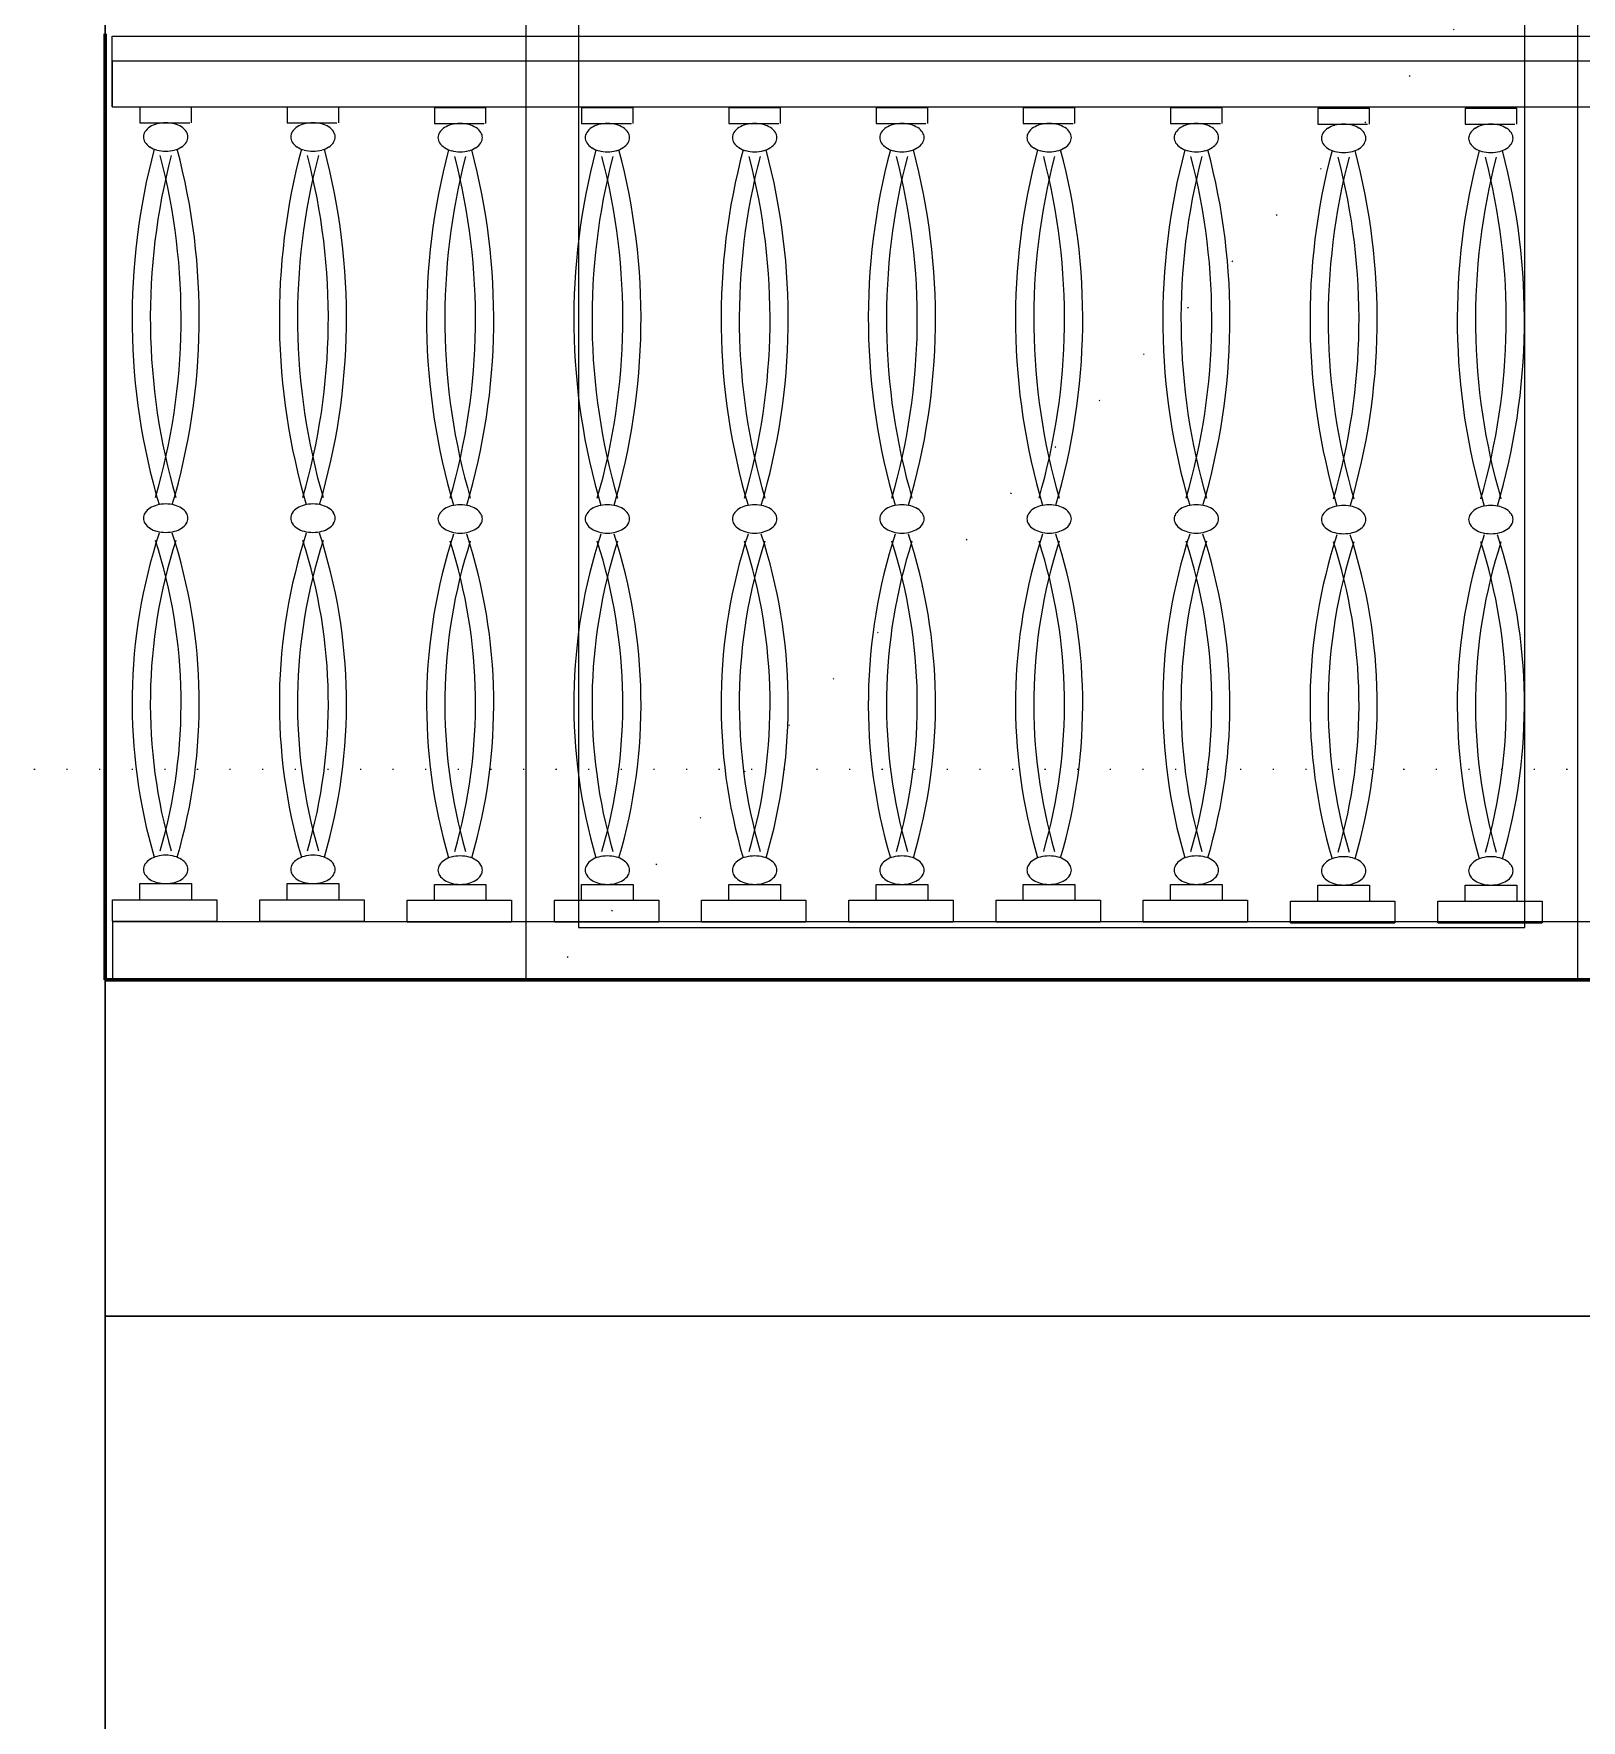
# Model space of a CAD drawing. Extents: x 775040 to 808375, y 4159409 to 4163651.
# Drawn here: x 799738.4 to 799885.6, y 4162288.2 to 4162448.6 of the extents above; entities that cross this region are included whole.
import ezdxf

# ---------------------------------------------------------------- set-up
doc = ezdxf.new("R2010")
doc.units = 0
doc.header["$MEASUREMENT"] = 0
doc.linetypes.add('ACAD_ISO07W100', pattern=[3, 0, -3])
doc.linetypes.add('DUZ', pattern=[500, 500])
doc.layers.get('0').update_dxf_attribs({"linetype": 'DUZ'})
doc.layers.add('pencere', color=3, linetype='Continuous')
for name, color, linetype, lineweight in [('Z_g1', 1, 'Continuous', 5), ('Z_g2', 2, 'Continuous', 9), ('Z_g8', 192, 'Continuous', 30), ('Z_izdot', 42, 'ACAD_ISO07W100', 9)]:
    doc.layers.add(name, color=color, linetype=linetype, lineweight=lineweight)

msp = doc.modelspace()

# ---------------------------------------------------------------- linework, layer by layer
at = {"color": 0, "linetype": 'Continuous', "lineweight": 60}
for p, q in [((799745.19, 4162358.58), (799745.19, 4162448.58)), ((799745.19, 4162358.58), (799745.19, 4162448.58)), ((800045.19, 4162358.58), (799745.19, 4162358.58)), ((799745.19, 4162358.58), (800045.19, 4162358.58)), ((799745.19, 4162358.58), (800045.19, 4162358.58))]:
    msp.add_line(p, q, dxfattribs=at)
at = {"layer": 'pencere'}
msp.add_lwpolyline([(799880.19, 4162573.58), (799790.19, 4162573.58), (799790.19, 4162363.58), (799880.19, 4162363.58)], close=True, dxfattribs=at)
at = {"layer": 'Z_g1'}
for p, q in [((799785.19, 4162578.58), (799785.19, 4162358.58)), ((799885.19, 4162578.58), (799885.19, 4162358.58))]:
    msp.add_line(p, q, dxfattribs=at)
at = {"layer": 'Z_g2'}
for p, q in [((799745.85, 4162448.35), (800045.19, 4162448.35)), ((799745.85, 4162441.63), (799745.85, 4162448.35)), ((799745.85, 4162445.98), (799745.85, 4162441.63)), ((800045.19, 4162445.98), (799745.85, 4162445.98)), ((799745.85, 4162441.63), (800045.19, 4162441.63)), ((799748.5, 4162441.64), (799748.5, 4162440.11)), ((799748.5, 4162441.64), (799753.41, 4162441.64)), ((799753.41, 4162440.11), (799753.41, 4162441.64)), ((799762.5, 4162441.64), (799762.5, 4162440.11)), ((799762.5, 4162441.64), (799767.41, 4162441.64)), ((799767.41, 4162440.11), (799767.41, 4162441.64)), ((799748.5, 4162440.11), (799753.24, 4162440.11)), ((799762.5, 4162440.11), (799767.24, 4162440.11)), ((799776.5, 4162441.57), (799781.41, 4162441.57)), ((799776.5, 4162441.57), (799776.5, 4162440.05)), ((799776.5, 4162440.05), (799781.24, 4162440.05)), ((799781.41, 4162440.05), (799781.41, 4162441.57)), ((799790.5, 4162441.57), (799790.5, 4162440.05)), ((799790.5, 4162441.57), (799795.41, 4162441.57)), ((799790.5, 4162440.05), (799795.24, 4162440.05)), ((799795.41, 4162440.05), (799795.41, 4162441.57)), ((799804.5, 4162441.57), (799804.5, 4162440.05)), ((799804.5, 4162441.57), (799809.41, 4162441.57)), ((799804.5, 4162440.05), (799809.24, 4162440.05)), ((799809.41, 4162440.05), (799809.41, 4162441.57)), ((799818.5, 4162441.57), (799823.41, 4162441.57)), ((799818.5, 4162441.57), (799818.5, 4162440.05)), ((799818.5, 4162440.05), (799823.24, 4162440.05)), ((799823.41, 4162440.05), (799823.41, 4162441.57)), ((799832.5, 4162441.57), (799832.5, 4162440.05)), ((799832.5, 4162441.57), (799837.41, 4162441.57)), ((799832.5, 4162440.05), (799837.24, 4162440.05)), ((799837.41, 4162440.05), (799837.41, 4162441.57)), ((799846.5, 4162441.57), (799846.5, 4162440.05)), ((799846.5, 4162441.57), (799851.41, 4162441.57)), ((799846.5, 4162440.05), (799851.24, 4162440.05)), ((799851.41, 4162440.05), (799851.41, 4162441.57)), ((799860.5, 4162441.5), (799865.41, 4162441.5)), ((799860.5, 4162441.5), (799860.5, 4162439.98)), ((799860.5, 4162439.98), (799865.24, 4162439.98)), ((799865.41, 4162439.98), (799865.41, 4162441.5)), ((799874.5, 4162441.5), (799874.5, 4162439.98)), ((799874.5, 4162441.5), (799879.41, 4162441.5)), ((799874.5, 4162439.98), (799879.24, 4162439.98)), ((799879.41, 4162439.98), (799879.41, 4162441.5)), ((799745.91, 4162364.16), (799745.91, 4162366.21)), ((799745.91, 4162366.21), (799755.83, 4162366.21)), ((799748.5, 4162367.74), (799753.41, 4162367.74)), ((799748.5, 4162366.21), (799748.5, 4162367.74)), ((799753.41, 4162367.74), (799753.41, 4162366.21)), ((799755.83, 4162366.21), (799755.83, 4162364.16)), ((799759.91, 4162364.16), (799759.91, 4162366.21)), ((799759.91, 4162366.21), (799769.83, 4162366.21)), ((799762.5, 4162367.74), (799767.41, 4162367.74)), ((799762.5, 4162366.21), (799762.5, 4162367.74)), ((799767.41, 4162367.74), (799767.41, 4162366.21)), ((799769.83, 4162366.21), (799769.83, 4162364.16)), ((799776.5, 4162366.15), (799776.5, 4162367.67)), ((799776.5, 4162367.67), (799781.41, 4162367.67)), ((799781.41, 4162367.67), (799781.41, 4162366.15)), ((799790.5, 4162367.67), (799795.41, 4162367.67)), ((799790.5, 4162366.15), (799790.5, 4162367.67)), ((799795.41, 4162367.67), (799795.41, 4162366.15)), ((799804.5, 4162367.67), (799809.41, 4162367.67)), ((799804.5, 4162366.15), (799804.5, 4162367.67)), ((799809.41, 4162367.67), (799809.41, 4162366.15)), ((799818.5, 4162366.15), (799818.5, 4162367.67)), ((799818.5, 4162367.67), (799823.41, 4162367.67)), ((799823.41, 4162367.67), (799823.41, 4162366.15)), ((799832.5, 4162367.67), (799837.41, 4162367.67)), ((799832.5, 4162366.15), (799832.5, 4162367.67)), ((799837.41, 4162367.67), (799837.41, 4162366.15)), ((799846.5, 4162367.67), (799851.41, 4162367.67)), ((799846.5, 4162366.15), (799846.5, 4162367.67)), ((799851.41, 4162367.67), (799851.41, 4162366.15)), ((799860.5, 4162366.08), (799860.5, 4162367.6)), ((799860.5, 4162367.6), (799865.41, 4162367.6)), ((799865.41, 4162367.6), (799865.41, 4162366.08)), ((799874.5, 4162367.6), (799879.41, 4162367.6)), ((799874.5, 4162366.08), (799874.5, 4162367.6)), ((799879.41, 4162367.6), (799879.41, 4162366.08)), ((799773.91, 4162366.15), (799783.83, 4162366.15)), ((799773.91, 4162364.09), (799773.91, 4162366.15)), ((799783.83, 4162366.15), (799783.83, 4162364.09)), ((799787.91, 4162364.09), (799787.91, 4162366.15)), ((799787.91, 4162366.15), (799797.83, 4162366.15)), ((799797.83, 4162366.15), (799797.83, 4162364.09)), ((799801.91, 4162364.09), (799801.91, 4162366.15)), ((799801.91, 4162366.15), (799811.83, 4162366.15)), ((799811.83, 4162366.15), (799811.83, 4162364.09)), ((799815.91, 4162366.15), (799825.83, 4162366.15)), ((799815.91, 4162364.09), (799815.91, 4162366.15)), ((799825.83, 4162366.15), (799825.83, 4162364.09)), ((799829.91, 4162364.09), (799829.91, 4162366.15)), ((799829.91, 4162366.15), (799839.83, 4162366.15)), ((799839.83, 4162366.15), (799839.83, 4162364.09)), ((799843.91, 4162364.09), (799843.91, 4162366.15)), ((799843.91, 4162366.15), (799853.83, 4162366.15)), ((799853.83, 4162366.15), (799853.83, 4162364.09)), ((799857.91, 4162366.08), (799867.83, 4162366.08)), ((799857.91, 4162364.02), (799857.91, 4162366.08)), ((799867.83, 4162366.08), (799867.83, 4162364.02)), ((799871.91, 4162364.02), (799871.91, 4162366.08)), ((799871.91, 4162366.08), (799881.83, 4162366.08)), ((799881.83, 4162366.08), (799881.83, 4162364.02)), ((799745.91, 4162364.16), (799755.83, 4162364.16)), ((799745.91, 4162364.16), (799745.91, 4162358.62)), ((799745.91, 4162364.12), (800045.19, 4162364.12)), ((799759.91, 4162364.16), (799769.83, 4162364.16)), ((799773.91, 4162364.09), (799783.83, 4162364.09)), ((799787.91, 4162364.09), (799797.83, 4162364.09)), ((799801.91, 4162364.09), (799811.83, 4162364.09)), ((799815.91, 4162364.09), (799825.83, 4162364.09)), ((799829.91, 4162364.09), (799839.83, 4162364.09)), ((799843.91, 4162364.09), (799853.83, 4162364.09)), ((799857.91, 4162364.02), (799867.83, 4162364.02)), ((799871.91, 4162364.02), (799881.83, 4162364.02)), ((800045.19, 4162358.58), (799745.91, 4162358.58))]:
    msp.add_line(p, q, dxfattribs=at)
for centre, radius, start, end in [((799750.7, 4162437.78), 2.3, 104.8455, 122.6158), ((799750.96, 4162436.82), 3.29, 90, 104.8455), ((799750.96, 4162436.82), 3.29, 75.1545, 90), ((799751.21, 4162437.78), 2.3, 57.3842, 75.1545), ((799764.7, 4162437.78), 2.3, 104.8455, 122.6158), ((799764.96, 4162436.82), 3.29, 90, 104.8455), ((799764.96, 4162436.82), 3.29, 75.1545, 90), ((799765.21, 4162437.78), 2.3, 57.3842, 75.1545), ((799778.96, 4162436.75), 3.29, 90, 104.8455), ((799778.96, 4162436.75), 3.29, 75.1545, 90), ((799792.96, 4162436.75), 3.29, 90, 104.8455), ((799792.96, 4162436.75), 3.29, 75.1545, 90), ((799806.96, 4162436.75), 3.29, 90, 104.8455), ((799806.96, 4162436.75), 3.29, 75.1545, 90), ((799820.96, 4162436.75), 3.29, 90, 104.8455), ((799820.96, 4162436.75), 3.29, 75.1545, 90), ((799834.96, 4162436.75), 3.29, 90, 104.8455), ((799834.96, 4162436.75), 3.29, 75.1545, 90), ((799848.96, 4162436.75), 3.29, 90, 104.8455), ((799848.96, 4162436.75), 3.29, 75.1545, 90), ((799862.96, 4162436.69), 3.29, 90, 104.8455), ((799862.96, 4162436.69), 3.29, 75.1545, 90), ((799876.96, 4162436.69), 3.29, 90, 104.8455), ((799876.96, 4162436.69), 3.29, 75.1545, 90), ((799749.73, 4162438.76), 0.888, 147.0853, 180), ((799749.73, 4162438.76), 0.888, 180, 212.9147), ((799750.32, 4162438.38), 1.59, 122.6158, 147.0853), ((799751.6, 4162438.38), 1.59, 32.9147, 57.3842), ((799752.18, 4162438.76), 0.888, 0, 32.9147), ((799752.18, 4162438.76), 0.888, 327.0853, 0), ((799763.73, 4162438.76), 0.888, 147.0853, 180), ((799763.73, 4162438.76), 0.888, 180, 212.9147), ((799764.32, 4162438.38), 1.59, 122.6158, 147.0853), ((799765.6, 4162438.38), 1.59, 32.9147, 57.3842), ((799766.18, 4162438.76), 0.888, 0, 32.9147), ((799766.18, 4162438.76), 0.888, 327.0853, 0), ((799777.73, 4162438.7), 0.888, 147.0853, 180), ((799777.73, 4162438.7), 0.888, 180, 212.9147), ((799778.32, 4162438.32), 1.59, 122.6158, 147.0853), ((799778.7, 4162437.71), 2.3, 104.8455, 122.6158), ((799779.21, 4162437.71), 2.3, 57.3842, 75.1545), ((799779.6, 4162438.32), 1.59, 32.9147, 57.3842), ((799780.18, 4162438.7), 0.888, 0, 32.9147), ((799780.18, 4162438.7), 0.888, 327.0853, 0), ((799791.73, 4162438.7), 0.888, 147.0853, 180), ((799791.73, 4162438.7), 0.888, 180, 212.9147), ((799792.32, 4162438.32), 1.59, 122.6158, 147.0853), ((799792.7, 4162437.71), 2.3, 104.8455, 122.6158), ((799793.21, 4162437.71), 2.3, 57.3842, 75.1545), ((799793.6, 4162438.32), 1.59, 32.9147, 57.3842), ((799794.18, 4162438.7), 0.888, 0, 32.9147), ((799794.18, 4162438.7), 0.888, 327.0853, 0), ((799805.73, 4162438.7), 0.888, 147.0853, 180), ((799805.73, 4162438.7), 0.888, 180, 212.9147), ((799806.32, 4162438.32), 1.59, 122.6158, 147.0853), ((799806.7, 4162437.71), 2.3, 104.8455, 122.6158), ((799807.21, 4162437.71), 2.3, 57.3842, 75.1545), ((799807.6, 4162438.32), 1.59, 32.9147, 57.3842), ((799808.18, 4162438.7), 0.888, 0, 32.9147), ((799808.18, 4162438.7), 0.888, 327.0853, 0), ((799819.73, 4162438.7), 0.888, 147.0853, 180), ((799819.73, 4162438.7), 0.888, 180, 212.9147), ((799820.32, 4162438.32), 1.59, 122.6158, 147.0853), ((799820.7, 4162437.71), 2.3, 104.8455, 122.6158), ((799821.21, 4162437.71), 2.3, 57.3842, 75.1545), ((799821.6, 4162438.32), 1.59, 32.9147, 57.3842), ((799822.18, 4162438.7), 0.888, 0, 32.9147), ((799822.18, 4162438.7), 0.888, 327.0853, 0), ((799833.73, 4162438.7), 0.888, 147.0853, 180), ((799833.73, 4162438.7), 0.888, 180, 212.9147), ((799834.32, 4162438.32), 1.59, 122.6158, 147.0853), ((799834.7, 4162437.71), 2.3, 104.8455, 122.6158), ((799835.21, 4162437.71), 2.3, 57.3842, 75.1545), ((799835.6, 4162438.32), 1.59, 32.9147, 57.3842), ((799836.18, 4162438.7), 0.888, 0, 32.9147), ((799836.18, 4162438.7), 0.888, 327.0853, 0), ((799847.73, 4162438.7), 0.888, 147.0853, 180), ((799847.73, 4162438.7), 0.888, 180, 212.9147), ((799848.32, 4162438.32), 1.59, 122.6158, 147.0853), ((799848.7, 4162437.71), 2.3, 104.8455, 122.6158), ((799849.21, 4162437.71), 2.3, 57.3842, 75.1545), ((799849.6, 4162438.32), 1.59, 32.9147, 57.3842), ((799850.18, 4162438.7), 0.888, 0, 32.9147), ((799850.18, 4162438.7), 0.888, 327.0853, 0), ((799861.73, 4162438.63), 0.888, 147.0853, 180), ((799861.73, 4162438.63), 0.888, 180, 212.9147), ((799862.32, 4162438.25), 1.59, 122.6158, 147.0853), ((799862.7, 4162437.64), 2.3, 104.8455, 122.6158), ((799863.21, 4162437.64), 2.3, 57.3842, 75.1545), ((799863.6, 4162438.25), 1.59, 32.9147, 57.3842), ((799864.18, 4162438.63), 0.888, 0, 32.9147), ((799864.18, 4162438.63), 0.888, 327.0853, 0), ((799875.73, 4162438.63), 0.888, 147.0853, 180), ((799875.73, 4162438.63), 0.888, 180, 212.9147), ((799876.32, 4162438.25), 1.59, 122.6158, 147.0853), ((799876.7, 4162437.64), 2.3, 104.8455, 122.6158), ((799877.21, 4162437.64), 2.3, 57.3842, 75.1545), ((799877.6, 4162438.25), 1.59, 32.9147, 57.3842), ((799878.18, 4162438.63), 0.888, 0, 32.9147), ((799878.18, 4162438.63), 0.888, 327.0853, 0), ((799810.34, 4162421.53), 62.58, 165.1181, 196.4631), ((799750.32, 4162439.14), 1.59, 212.9147, 237.3842), ((799750.7, 4162439.75), 2.3, 237.3842, 255.1545), ((799810.65, 4162421.53), 61.16, 165.365, 196.1896), ((799691.26, 4162421.53), 61.16, 343.8104, 14.635), ((799750.96, 4162440.7), 3.29, 255.1545, 270), ((799750.96, 4162440.7), 3.29, 270, 284.8455), ((799691.57, 4162421.53), 62.58, 343.5369, 14.8819), ((799751.21, 4162439.75), 2.3, 284.8455, 302.6158), ((799751.6, 4162439.14), 1.59, 302.6158, 327.0853), ((799824.34, 4162421.53), 62.58, 165.1181, 196.4631), ((799764.32, 4162439.14), 1.59, 212.9147, 237.3842), ((799764.7, 4162439.75), 2.3, 237.3842, 255.1545), ((799824.65, 4162421.53), 61.16, 165.365, 196.1896), ((799705.26, 4162421.53), 61.16, 343.8104, 14.635), ((799764.96, 4162440.7), 3.29, 255.1545, 270), ((799764.96, 4162440.7), 3.29, 270, 284.8455), ((799705.57, 4162421.53), 62.58, 343.5369, 14.8819), ((799765.21, 4162439.75), 2.3, 284.8455, 302.6158), ((799765.6, 4162439.14), 1.59, 302.6158, 327.0853), ((799838.34, 4162421.46), 62.58, 165.1181, 196.4631), ((799778.32, 4162439.08), 1.59, 212.9147, 237.3842), ((799778.7, 4162439.68), 2.3, 237.3842, 255.1545), ((799838.65, 4162421.46), 61.16, 165.365, 196.1896), ((799719.26, 4162421.46), 61.16, 343.8104, 14.635), ((799778.96, 4162440.64), 3.29, 255.1545, 270), ((799778.96, 4162440.64), 3.29, 270, 284.8455), ((799719.57, 4162421.46), 62.58, 343.5369, 14.8819), ((799779.21, 4162439.68), 2.3, 284.8455, 302.6158), ((799779.6, 4162439.08), 1.59, 302.6158, 327.0853), ((799852.34, 4162421.46), 62.58, 165.1181, 196.4631), ((799792.32, 4162439.08), 1.59, 212.9147, 237.3842), ((799792.7, 4162439.68), 2.3, 237.3842, 255.1545), ((799852.65, 4162421.46), 61.16, 165.365, 196.1896), ((799733.26, 4162421.46), 61.16, 343.8104, 14.635), ((799792.96, 4162440.64), 3.29, 255.1545, 270), ((799792.96, 4162440.64), 3.29, 270, 284.8455), ((799733.57, 4162421.46), 62.58, 343.5369, 14.8819), ((799793.21, 4162439.68), 2.3, 284.8455, 302.6158), ((799793.6, 4162439.08), 1.59, 302.6158, 327.0853), ((799866.34, 4162421.46), 62.58, 165.1181, 196.4631), ((799806.32, 4162439.08), 1.59, 212.9147, 237.3842), ((799806.7, 4162439.68), 2.3, 237.3842, 255.1545), ((799866.65, 4162421.46), 61.16, 165.365, 196.1896), ((799747.26, 4162421.46), 61.16, 343.8104, 14.635), ((799806.96, 4162440.64), 3.29, 255.1545, 270), ((799806.96, 4162440.64), 3.29, 270, 284.8455), ((799747.57, 4162421.46), 62.58, 343.5369, 14.8819), ((799807.21, 4162439.68), 2.3, 284.8455, 302.6158), ((799807.6, 4162439.08), 1.59, 302.6158, 327.0853), ((799880.34, 4162421.46), 62.58, 165.1181, 196.4631), ((799820.32, 4162439.08), 1.59, 212.9147, 237.3842), ((799820.7, 4162439.68), 2.3, 237.3842, 255.1545), ((799880.65, 4162421.46), 61.16, 165.365, 196.1896), ((799761.26, 4162421.46), 61.16, 343.8104, 14.635), ((799820.96, 4162440.64), 3.29, 255.1545, 270), ((799820.96, 4162440.64), 3.29, 270, 284.8455), ((799761.57, 4162421.46), 62.58, 343.5369, 14.8819), ((799821.21, 4162439.68), 2.3, 284.8455, 302.6158), ((799821.6, 4162439.08), 1.59, 302.6158, 327.0853), ((799894.34, 4162421.46), 62.58, 165.1181, 196.4631), ((799834.32, 4162439.08), 1.59, 212.9147, 237.3842), ((799834.7, 4162439.68), 2.3, 237.3842, 255.1545), ((799894.65, 4162421.46), 61.16, 165.365, 196.1896), ((799775.26, 4162421.46), 61.16, 343.8104, 14.635), ((799834.96, 4162440.64), 3.29, 255.1545, 270), ((799834.96, 4162440.64), 3.29, 270, 284.8455), ((799775.57, 4162421.46), 62.58, 343.5369, 14.8819), ((799835.21, 4162439.68), 2.3, 284.8455, 302.6158), ((799835.6, 4162439.08), 1.59, 302.6158, 327.0853), ((799908.34, 4162421.46), 62.58, 165.1181, 196.4631), ((799848.32, 4162439.08), 1.59, 212.9147, 237.3842), ((799848.7, 4162439.68), 2.3, 237.3842, 255.1545), ((799908.65, 4162421.46), 61.16, 165.365, 196.1896), ((799789.26, 4162421.46), 61.16, 343.8104, 14.635), ((799848.96, 4162440.64), 3.29, 255.1545, 270), ((799848.96, 4162440.64), 3.29, 270, 284.8455), ((799789.57, 4162421.46), 62.58, 343.5369, 14.8819), ((799849.21, 4162439.68), 2.3, 284.8455, 302.6158), ((799849.6, 4162439.08), 1.59, 302.6158, 327.0853), ((799922.34, 4162421.39), 62.58, 165.1181, 196.4631), ((799862.32, 4162439.01), 1.59, 212.9147, 237.3842), ((799862.7, 4162439.61), 2.3, 237.3842, 255.1545), ((799922.65, 4162421.39), 61.16, 165.365, 196.1896), ((799803.26, 4162421.39), 61.16, 343.8104, 14.635), ((799862.96, 4162440.57), 3.29, 255.1545, 270), ((799862.96, 4162440.57), 3.29, 270, 284.8455), ((799803.57, 4162421.39), 62.58, 343.5369, 14.8819), ((799863.21, 4162439.61), 2.3, 284.8455, 302.6158), ((799863.6, 4162439.01), 1.59, 302.6158, 327.0853), ((799936.34, 4162421.39), 62.58, 165.1181, 196.4631), ((799876.32, 4162439.01), 1.59, 212.9147, 237.3842), ((799876.7, 4162439.61), 2.3, 237.3842, 255.1545), ((799936.65, 4162421.39), 61.16, 165.365, 196.1896), ((799817.26, 4162421.39), 61.16, 343.8104, 14.635), ((799876.96, 4162440.57), 3.29, 255.1545, 270), ((799876.96, 4162440.57), 3.29, 270, 284.8455), ((799817.57, 4162421.39), 62.58, 343.5369, 14.8819), ((799877.21, 4162439.61), 2.3, 284.8455, 302.6158), ((799877.6, 4162439.01), 1.59, 302.6158, 327.0853), ((799750.32, 4162402.12), 1.59, 122.6158, 147.0853), ((799750.7, 4162401.51), 2.3, 104.8455, 122.6158), ((799750.96, 4162400.56), 3.29, 90, 104.8455), ((799750.96, 4162400.56), 3.29, 75.1545, 90), ((799751.21, 4162401.51), 2.3, 57.3842, 75.1545), ((799751.6, 4162402.12), 1.59, 32.9147, 57.3842), ((799764.32, 4162402.12), 1.59, 122.6158, 147.0853), ((799764.7, 4162401.51), 2.3, 104.8455, 122.6158), ((799764.96, 4162400.56), 3.29, 90, 104.8455), ((799764.96, 4162400.56), 3.29, 75.1545, 90), ((799765.21, 4162401.51), 2.3, 57.3842, 75.1545), ((799765.6, 4162402.12), 1.59, 32.9147, 57.3842), ((799778.32, 4162402.05), 1.59, 122.6158, 147.0853), ((799778.7, 4162401.45), 2.3, 104.8455, 122.6158), ((799778.96, 4162400.49), 3.29, 90, 104.8455), ((799778.96, 4162400.49), 3.29, 75.1545, 90), ((799779.21, 4162401.45), 2.3, 57.3842, 75.1545), ((799779.6, 4162402.05), 1.59, 32.9147, 57.3842), ((799792.32, 4162402.05), 1.59, 122.6158, 147.0853), ((799792.7, 4162401.45), 2.3, 104.8455, 122.6158), ((799792.96, 4162400.49), 3.29, 90, 104.8455), ((799792.96, 4162400.49), 3.29, 75.1545, 90), ((799793.21, 4162401.45), 2.3, 57.3842, 75.1545), ((799793.6, 4162402.05), 1.59, 32.9147, 57.3842), ((799806.32, 4162402.05), 1.59, 122.6158, 147.0853), ((799806.7, 4162401.45), 2.3, 104.8455, 122.6158), ((799806.96, 4162400.49), 3.29, 90, 104.8455), ((799806.96, 4162400.49), 3.29, 75.1545, 90), ((799807.21, 4162401.45), 2.3, 57.3842, 75.1545), ((799807.6, 4162402.05), 1.59, 32.9147, 57.3842), ((799820.32, 4162402.05), 1.59, 122.6158, 147.0853), ((799820.7, 4162401.45), 2.3, 104.8455, 122.6158), ((799820.96, 4162400.49), 3.29, 90, 104.8455), ((799820.96, 4162400.49), 3.29, 75.1545, 90), ((799821.21, 4162401.45), 2.3, 57.3842, 75.1545), ((799821.6, 4162402.05), 1.59, 32.9147, 57.3842), ((799834.32, 4162402.05), 1.59, 122.6158, 147.0853), ((799834.7, 4162401.45), 2.3, 104.8455, 122.6158), ((799834.96, 4162400.49), 3.29, 90, 104.8455), ((799834.96, 4162400.49), 3.29, 75.1545, 90), ((799835.21, 4162401.45), 2.3, 57.3842, 75.1545), ((799835.6, 4162402.05), 1.59, 32.9147, 57.3842), ((799848.32, 4162402.05), 1.59, 122.6158, 147.0853), ((799848.7, 4162401.45), 2.3, 104.8455, 122.6158), ((799848.96, 4162400.49), 3.29, 90, 104.8455), ((799848.96, 4162400.49), 3.29, 75.1545, 90), ((799849.21, 4162401.45), 2.3, 57.3842, 75.1545), ((799849.6, 4162402.05), 1.59, 32.9147, 57.3842), ((799862.32, 4162401.99), 1.59, 122.6158, 147.0853), ((799862.7, 4162401.38), 2.3, 104.8455, 122.6158), ((799862.96, 4162400.42), 3.29, 90, 104.8455), ((799862.96, 4162400.42), 3.29, 75.1545, 90), ((799863.21, 4162401.38), 2.3, 57.3842, 75.1545), ((799863.6, 4162401.99), 1.59, 32.9147, 57.3842), ((799876.32, 4162401.99), 1.59, 122.6158, 147.0853), ((799876.7, 4162401.38), 2.3, 104.8455, 122.6158), ((799876.96, 4162400.42), 3.29, 90, 104.8455), ((799876.96, 4162400.42), 3.29, 75.1545, 90), ((799877.21, 4162401.38), 2.3, 57.3842, 75.1545), ((799877.6, 4162401.99), 1.59, 32.9147, 57.3842), ((799749.73, 4162402.5), 0.888, 147.0853, 180), ((799749.73, 4162402.5), 0.888, 180, 212.9147), ((799750.32, 4162402.88), 1.59, 212.9147, 237.3842), ((799750.7, 4162403.48), 2.3, 237.3842, 255.1545), ((799751.21, 4162403.48), 2.3, 284.8455, 302.6158), ((799751.6, 4162402.88), 1.59, 302.6158, 327.0853), ((799752.18, 4162402.5), 0.888, 0, 32.9147), ((799752.18, 4162402.5), 0.888, 327.0853, 0), ((799763.73, 4162402.5), 0.888, 147.0853, 180), ((799763.73, 4162402.5), 0.888, 180, 212.9147), ((799764.32, 4162402.88), 1.59, 212.9147, 237.3842), ((799764.7, 4162403.48), 2.3, 237.3842, 255.1545), ((799765.21, 4162403.48), 2.3, 284.8455, 302.6158), ((799765.6, 4162402.88), 1.59, 302.6158, 327.0853), ((799766.18, 4162402.5), 0.888, 0, 32.9147), ((799766.18, 4162402.5), 0.888, 327.0853, 0), ((799777.73, 4162402.43), 0.888, 147.0853, 180), ((799777.73, 4162402.43), 0.888, 180, 212.9147), ((799778.32, 4162402.81), 1.59, 212.9147, 237.3842), ((799778.7, 4162403.42), 2.3, 237.3842, 255.1545), ((799779.21, 4162403.42), 2.3, 284.8455, 302.6158), ((799779.6, 4162402.81), 1.59, 302.6158, 327.0853), ((799780.18, 4162402.43), 0.888, 0, 32.9147), ((799780.18, 4162402.43), 0.888, 327.0853, 0), ((799791.73, 4162402.43), 0.888, 147.0853, 180), ((799791.73, 4162402.43), 0.888, 180, 212.9147), ((799792.32, 4162402.81), 1.59, 212.9147, 237.3842), ((799792.7, 4162403.42), 2.3, 237.3842, 255.1545), ((799793.21, 4162403.42), 2.3, 284.8455, 302.6158), ((799793.6, 4162402.81), 1.59, 302.6158, 327.0853), ((799794.18, 4162402.43), 0.888, 0, 32.9147), ((799794.18, 4162402.43), 0.888, 327.0853, 0), ((799805.73, 4162402.43), 0.888, 147.0853, 180), ((799805.73, 4162402.43), 0.888, 180, 212.9147), ((799806.32, 4162402.81), 1.59, 212.9147, 237.3842), ((799806.7, 4162403.42), 2.3, 237.3842, 255.1545), ((799807.21, 4162403.42), 2.3, 284.8455, 302.6158), ((799807.6, 4162402.81), 1.59, 302.6158, 327.0853), ((799808.18, 4162402.43), 0.888, 0, 32.9147), ((799808.18, 4162402.43), 0.888, 327.0853, 0), ((799819.73, 4162402.43), 0.888, 147.0853, 180), ((799819.73, 4162402.43), 0.888, 180, 212.9147), ((799820.32, 4162402.81), 1.59, 212.9147, 237.3842), ((799820.7, 4162403.42), 2.3, 237.3842, 255.1545), ((799821.21, 4162403.42), 2.3, 284.8455, 302.6158), ((799821.6, 4162402.81), 1.59, 302.6158, 327.0853), ((799822.18, 4162402.43), 0.888, 0, 32.9147), ((799822.18, 4162402.43), 0.888, 327.0853, 0), ((799833.73, 4162402.43), 0.888, 147.0853, 180), ((799833.73, 4162402.43), 0.888, 180, 212.9147), ((799834.32, 4162402.81), 1.59, 212.9147, 237.3842), ((799834.7, 4162403.42), 2.3, 237.3842, 255.1545), ((799835.21, 4162403.42), 2.3, 284.8455, 302.6158), ((799835.6, 4162402.81), 1.59, 302.6158, 327.0853), ((799836.18, 4162402.43), 0.888, 0, 32.9147), ((799836.18, 4162402.43), 0.888, 327.0853, 0), ((799847.73, 4162402.43), 0.888, 147.0853, 180), ((799847.73, 4162402.43), 0.888, 180, 212.9147), ((799848.32, 4162402.81), 1.59, 212.9147, 237.3842), ((799848.7, 4162403.42), 2.3, 237.3842, 255.1545), ((799849.21, 4162403.42), 2.3, 284.8455, 302.6158), ((799849.6, 4162402.81), 1.59, 302.6158, 327.0853), ((799850.18, 4162402.43), 0.888, 0, 32.9147), ((799850.18, 4162402.43), 0.888, 327.0853, 0), ((799861.73, 4162402.37), 0.888, 147.0853, 180), ((799861.73, 4162402.37), 0.888, 180, 212.9147), ((799862.32, 4162402.75), 1.59, 212.9147, 237.3842), ((799863.6, 4162402.75), 1.59, 302.6158, 327.0853), ((799864.18, 4162402.37), 0.888, 0, 32.9147), ((799864.18, 4162402.37), 0.888, 327.0853, 0), ((799875.73, 4162402.37), 0.888, 147.0853, 180), ((799875.73, 4162402.37), 0.888, 180, 212.9147), ((799876.32, 4162402.75), 1.59, 212.9147, 237.3842), ((799877.6, 4162402.75), 1.59, 302.6158, 327.0853), ((799878.18, 4162402.37), 0.888, 0, 32.9147), ((799878.18, 4162402.37), 0.888, 327.0853, 0), ((799799.93, 4162384.9), 52.17, 161.9559, 196.309), ((799800.08, 4162384.9), 50.59, 162.1864, 196.1009), ((799701.83, 4162384.9), 50.59, 343.8991, 17.8136), ((799750.96, 4162404.44), 3.29, 255.1545, 270), ((799750.96, 4162404.44), 3.29, 270, 284.8455), ((799701.98, 4162384.9), 52.17, 343.691, 18.0441), ((799813.93, 4162384.9), 52.17, 161.9559, 196.309), ((799814.08, 4162384.9), 50.59, 162.1864, 196.1009), ((799715.83, 4162384.9), 50.59, 343.8991, 17.8136), ((799764.96, 4162404.44), 3.29, 255.1545, 270), ((799764.96, 4162404.44), 3.29, 270, 284.8455), ((799715.98, 4162384.9), 52.17, 343.691, 18.0441), ((799827.93, 4162384.83), 52.17, 161.9559, 196.309), ((799828.08, 4162384.83), 50.59, 162.1864, 196.1009), ((799729.83, 4162384.83), 50.59, 343.8991, 17.8136), ((799778.96, 4162404.37), 3.29, 255.1545, 270), ((799778.96, 4162404.37), 3.29, 270, 284.8455), ((799729.98, 4162384.83), 52.17, 343.691, 18.0441), ((799841.93, 4162384.83), 52.17, 161.9559, 196.309), ((799842.08, 4162384.83), 50.59, 162.1864, 196.1009), ((799743.83, 4162384.83), 50.59, 343.8991, 17.8136), ((799792.96, 4162404.37), 3.29, 255.1545, 270), ((799792.96, 4162404.37), 3.29, 270, 284.8455), ((799743.98, 4162384.83), 52.17, 343.691, 18.0441), ((799855.93, 4162384.83), 52.17, 161.9559, 196.309), ((799856.08, 4162384.83), 50.59, 162.1864, 196.1009), ((799757.83, 4162384.83), 50.59, 343.8991, 17.8136), ((799806.96, 4162404.37), 3.29, 255.1545, 270), ((799806.96, 4162404.37), 3.29, 270, 284.8455), ((799757.98, 4162384.83), 52.17, 343.691, 18.0441), ((799869.93, 4162384.83), 52.17, 161.9559, 196.309), ((799870.08, 4162384.83), 50.59, 162.1864, 196.1009), ((799771.83, 4162384.83), 50.59, 343.8991, 17.8136), ((799820.96, 4162404.37), 3.29, 255.1545, 270), ((799820.96, 4162404.37), 3.29, 270, 284.8455), ((799771.98, 4162384.83), 52.17, 343.691, 18.0441), ((799883.93, 4162384.83), 52.17, 161.9559, 196.309), ((799884.08, 4162384.83), 50.59, 162.1864, 196.1009), ((799785.83, 4162384.83), 50.59, 343.8991, 17.8136), ((799834.96, 4162404.37), 3.29, 255.1545, 270), ((799834.96, 4162404.37), 3.29, 270, 284.8455), ((799785.98, 4162384.83), 52.17, 343.691, 18.0441), ((799897.93, 4162384.83), 52.17, 161.9559, 196.309), ((799898.08, 4162384.83), 50.59, 162.1864, 196.1009), ((799799.83, 4162384.83), 50.59, 343.8991, 17.8136), ((799848.96, 4162404.37), 3.29, 255.1545, 270), ((799848.96, 4162404.37), 3.29, 270, 284.8455), ((799799.98, 4162384.83), 52.17, 343.691, 18.0441), ((799911.93, 4162384.76), 52.17, 161.9559, 196.309), ((799862.7, 4162403.35), 2.3, 237.3842, 255.1545), ((799912.08, 4162384.76), 50.59, 162.1864, 196.1009), ((799813.83, 4162384.76), 50.59, 343.8991, 17.8136), ((799862.96, 4162404.31), 3.29, 255.1545, 270), ((799862.96, 4162404.31), 3.29, 270, 284.8455), ((799813.98, 4162384.76), 52.17, 343.691, 18.0441), ((799863.21, 4162403.35), 2.3, 284.8455, 302.6158), ((799925.93, 4162384.76), 52.17, 161.9559, 196.309), ((799876.7, 4162403.35), 2.3, 237.3842, 255.1545), ((799926.08, 4162384.76), 50.59, 162.1864, 196.1009), ((799827.83, 4162384.76), 50.59, 343.8991, 17.8136), ((799876.96, 4162404.31), 3.29, 255.1545, 270), ((799876.96, 4162404.31), 3.29, 270, 284.8455), ((799827.98, 4162384.76), 52.17, 343.691, 18.0441), ((799877.21, 4162403.35), 2.3, 284.8455, 302.6158), ((799749.73, 4162369.09), 0.888, 147.0853, 180), ((799750.32, 4162368.71), 1.59, 122.6158, 147.0853), ((799750.7, 4162368.1), 2.3, 104.8455, 122.6158), ((799750.96, 4162367.15), 3.29, 90, 104.8455), ((799750.96, 4162367.15), 3.29, 75.1545, 90), ((799751.21, 4162368.1), 2.3, 57.3842, 75.1545), ((799751.6, 4162368.71), 1.59, 32.9147, 57.3842), ((799752.18, 4162369.09), 0.888, 0, 32.9147), ((799763.73, 4162369.09), 0.888, 147.0853, 180), ((799764.32, 4162368.71), 1.59, 122.6158, 147.0853), ((799764.7, 4162368.1), 2.3, 104.8455, 122.6158), ((799764.96, 4162367.15), 3.29, 90, 104.8455), ((799764.96, 4162367.15), 3.29, 75.1545, 90), ((799765.21, 4162368.1), 2.3, 57.3842, 75.1545), ((799765.6, 4162368.71), 1.59, 32.9147, 57.3842), ((799766.18, 4162369.09), 0.888, 0, 32.9147), ((799777.73, 4162369.02), 0.888, 147.0853, 180), ((799778.32, 4162368.64), 1.59, 122.6158, 147.0853), ((799778.7, 4162368.04), 2.3, 104.8455, 122.6158), ((799778.96, 4162367.08), 3.29, 90, 104.8455), ((799778.96, 4162367.08), 3.29, 75.1545, 90), ((799779.21, 4162368.04), 2.3, 57.3842, 75.1545), ((799779.6, 4162368.64), 1.59, 32.9147, 57.3842), ((799780.18, 4162369.02), 0.888, 0, 32.9147), ((799791.73, 4162369.02), 0.888, 147.0853, 180), ((799792.32, 4162368.64), 1.59, 122.6158, 147.0853), ((799792.7, 4162368.04), 2.3, 104.8455, 122.6158), ((799792.96, 4162367.08), 3.29, 90, 104.8455), ((799792.96, 4162367.08), 3.29, 75.1545, 90), ((799793.21, 4162368.04), 2.3, 57.3842, 75.1545), ((799793.6, 4162368.64), 1.59, 32.9147, 57.3842), ((799794.18, 4162369.02), 0.888, 0, 32.9147), ((799805.73, 4162369.02), 0.888, 147.0853, 180), ((799806.32, 4162368.64), 1.59, 122.6158, 147.0853), ((799806.7, 4162368.04), 2.3, 104.8455, 122.6158), ((799806.96, 4162367.08), 3.29, 90, 104.8455), ((799806.96, 4162367.08), 3.29, 75.1545, 90), ((799807.21, 4162368.04), 2.3, 57.3842, 75.1545), ((799807.6, 4162368.64), 1.59, 32.9147, 57.3842), ((799808.18, 4162369.02), 0.888, 0, 32.9147), ((799819.73, 4162369.02), 0.888, 147.0853, 180), ((799820.32, 4162368.64), 1.59, 122.6158, 147.0853), ((799820.7, 4162368.04), 2.3, 104.8455, 122.6158), ((799820.96, 4162367.08), 3.29, 90, 104.8455), ((799820.96, 4162367.08), 3.29, 75.1545, 90), ((799821.21, 4162368.04), 2.3, 57.3842, 75.1545), ((799821.6, 4162368.64), 1.59, 32.9147, 57.3842), ((799822.18, 4162369.02), 0.888, 0, 32.9147), ((799833.73, 4162369.02), 0.888, 147.0853, 180), ((799834.32, 4162368.64), 1.59, 122.6158, 147.0853), ((799834.7, 4162368.04), 2.3, 104.8455, 122.6158), ((799834.96, 4162367.08), 3.29, 90, 104.8455), ((799834.96, 4162367.08), 3.29, 75.1545, 90), ((799835.21, 4162368.04), 2.3, 57.3842, 75.1545), ((799835.6, 4162368.64), 1.59, 32.9147, 57.3842), ((799836.18, 4162369.02), 0.888, 0, 32.9147), ((799847.73, 4162369.02), 0.888, 147.0853, 180), ((799848.32, 4162368.64), 1.59, 122.6158, 147.0853), ((799848.7, 4162368.04), 2.3, 104.8455, 122.6158), ((799848.96, 4162367.08), 3.29, 90, 104.8455), ((799848.96, 4162367.08), 3.29, 75.1545, 90), ((799849.21, 4162368.04), 2.3, 57.3842, 75.1545), ((799849.6, 4162368.64), 1.59, 32.9147, 57.3842), ((799850.18, 4162369.02), 0.888, 0, 32.9147), ((799861.73, 4162368.95), 0.888, 147.0853, 180), ((799862.32, 4162368.57), 1.59, 122.6158, 147.0853), ((799862.7, 4162367.97), 2.3, 104.8455, 122.6158), ((799862.96, 4162367.01), 3.29, 90, 104.8455), ((799862.96, 4162367.01), 3.29, 75.1545, 90), ((799863.21, 4162367.97), 2.3, 57.3842, 75.1545), ((799863.6, 4162368.57), 1.59, 32.9147, 57.3842), ((799864.18, 4162368.95), 0.888, 0, 32.9147), ((799875.73, 4162368.95), 0.888, 147.0853, 180), ((799876.32, 4162368.57), 1.59, 122.6158, 147.0853), ((799876.7, 4162367.97), 2.3, 104.8455, 122.6158), ((799876.96, 4162367.01), 3.29, 90, 104.8455), ((799876.96, 4162367.01), 3.29, 75.1545, 90), ((799877.21, 4162367.97), 2.3, 57.3842, 75.1545), ((799877.6, 4162368.57), 1.59, 32.9147, 57.3842), ((799878.18, 4162368.95), 0.888, 0, 32.9147), ((799749.73, 4162369.09), 0.888, 180, 212.9147), ((799750.32, 4162369.47), 1.59, 212.9147, 237.3842), ((799750.7, 4162370.07), 2.3, 237.3842, 255.1545), ((799750.96, 4162371.03), 3.29, 255.1545, 270), ((799750.96, 4162371.03), 3.29, 270, 284.8455), ((799751.21, 4162370.07), 2.3, 284.8455, 302.6158), ((799751.6, 4162369.47), 1.59, 302.6158, 327.0853), ((799752.18, 4162369.09), 0.888, 327.0853, 0), ((799763.73, 4162369.09), 0.888, 180, 212.9147), ((799764.32, 4162369.47), 1.59, 212.9147, 237.3842), ((799764.7, 4162370.07), 2.3, 237.3842, 255.1545), ((799764.96, 4162371.03), 3.29, 255.1545, 270), ((799764.96, 4162371.03), 3.29, 270, 284.8455), ((799765.21, 4162370.07), 2.3, 284.8455, 302.6158), ((799765.6, 4162369.47), 1.59, 302.6158, 327.0853), ((799766.18, 4162369.09), 0.888, 327.0853, 0), ((799777.73, 4162369.02), 0.888, 180, 212.9147), ((799778.32, 4162369.4), 1.59, 212.9147, 237.3842), ((799778.7, 4162370), 2.3, 237.3842, 255.1545), ((799778.96, 4162370.96), 3.29, 255.1545, 270), ((799778.96, 4162370.96), 3.29, 270, 284.8455), ((799779.21, 4162370), 2.3, 284.8455, 302.6158), ((799779.6, 4162369.4), 1.59, 302.6158, 327.0853), ((799780.18, 4162369.02), 0.888, 327.0853, 0), ((799791.73, 4162369.02), 0.888, 180, 212.9147), ((799792.32, 4162369.4), 1.59, 212.9147, 237.3842), ((799792.7, 4162370), 2.3, 237.3842, 255.1545), ((799792.96, 4162370.96), 3.29, 255.1545, 270), ((799792.96, 4162370.96), 3.29, 270, 284.8455), ((799793.21, 4162370), 2.3, 284.8455, 302.6158), ((799793.6, 4162369.4), 1.59, 302.6158, 327.0853), ((799794.18, 4162369.02), 0.888, 327.0853, 0), ((799805.73, 4162369.02), 0.888, 180, 212.9147), ((799806.32, 4162369.4), 1.59, 212.9147, 237.3842), ((799806.7, 4162370), 2.3, 237.3842, 255.1545), ((799806.96, 4162370.96), 3.29, 255.1545, 270), ((799806.96, 4162370.96), 3.29, 270, 284.8455), ((799807.21, 4162370), 2.3, 284.8455, 302.6158), ((799807.6, 4162369.4), 1.59, 302.6158, 327.0853), ((799808.18, 4162369.02), 0.888, 327.0853, 0), ((799819.73, 4162369.02), 0.888, 180, 212.9147), ((799820.32, 4162369.4), 1.59, 212.9147, 237.3842), ((799820.7, 4162370), 2.3, 237.3842, 255.1545), ((799820.96, 4162370.96), 3.29, 255.1545, 270), ((799820.96, 4162370.96), 3.29, 270, 284.8455), ((799821.21, 4162370), 2.3, 284.8455, 302.6158), ((799821.6, 4162369.4), 1.59, 302.6158, 327.0853), ((799822.18, 4162369.02), 0.888, 327.0853, 0), ((799833.73, 4162369.02), 0.888, 180, 212.9147), ((799834.32, 4162369.4), 1.59, 212.9147, 237.3842), ((799834.7, 4162370), 2.3, 237.3842, 255.1545), ((799834.96, 4162370.96), 3.29, 255.1545, 270), ((799834.96, 4162370.96), 3.29, 270, 284.8455), ((799835.21, 4162370), 2.3, 284.8455, 302.6158), ((799835.6, 4162369.4), 1.59, 302.6158, 327.0853), ((799836.18, 4162369.02), 0.888, 327.0853, 0), ((799847.73, 4162369.02), 0.888, 180, 212.9147), ((799848.32, 4162369.4), 1.59, 212.9147, 237.3842), ((799848.7, 4162370), 2.3, 237.3842, 255.1545), ((799848.96, 4162370.96), 3.29, 255.1545, 270), ((799848.96, 4162370.96), 3.29, 270, 284.8455), ((799849.21, 4162370), 2.3, 284.8455, 302.6158), ((799849.6, 4162369.4), 1.59, 302.6158, 327.0853), ((799850.18, 4162369.02), 0.888, 327.0853, 0), ((799861.73, 4162368.95), 0.888, 180, 212.9147), ((799862.32, 4162369.33), 1.59, 212.9147, 237.3842), ((799862.7, 4162369.94), 2.3, 237.3842, 255.1545), ((799863.21, 4162369.94), 2.3, 284.8455, 302.6158), ((799863.6, 4162369.33), 1.59, 302.6158, 327.0853), ((799864.18, 4162368.95), 0.888, 327.0853, 0), ((799875.73, 4162368.95), 0.888, 180, 212.9147), ((799876.32, 4162369.33), 1.59, 212.9147, 237.3842), ((799876.7, 4162369.94), 2.3, 237.3842, 255.1545), ((799877.21, 4162369.94), 2.3, 284.8455, 302.6158), ((799877.6, 4162369.33), 1.59, 302.6158, 327.0853), ((799878.18, 4162368.95), 0.888, 327.0853, 0), ((799862.96, 4162370.89), 3.29, 255.1545, 270), ((799862.96, 4162370.89), 3.29, 270, 284.8455), ((799876.96, 4162370.89), 3.29, 255.1545, 270), ((799876.96, 4162370.89), 3.29, 270, 284.8455)]:
    msp.add_arc(centre, radius, start, end, dxfattribs=at)
at = {"layer": 'Z_g8'}
for p, q in [((799745.19, 4162638.58), (799745.19, 4162058.58)), ((799745.19, 4162358.58), (799745.19, 4162441.63)), ((799745.19, 4162358.58), (799745.19, 4162326.58)), ((799745.19, 4162358.58), (799745.19, 4162326.58)), ((799745.91, 4162358.58), (800045.19, 4162358.58)), ((800045.19, 4162326.58), (799745.19, 4162326.58)), ((800045.19, 4162326.58), (799745.19, 4162326.58)), ((799745.19, 4162326.58), (800045.19, 4162326.58))]:
    msp.add_line(p, q, dxfattribs=at)
at = {"layer": 'Z_izdot'}
msp.add_line((801229.63, 4162378.58), (797358.13, 4162378.58), dxfattribs=at)
at = {"layer": 'Z_izdot', "ltscale": 2}
msp.add_lwpolyline([(799792.69, 4162571.08), (799877.69, 4162453.42), (799785.19, 4162356.58)], dxfattribs=at)

doc.saveas('drawing.dxf')
